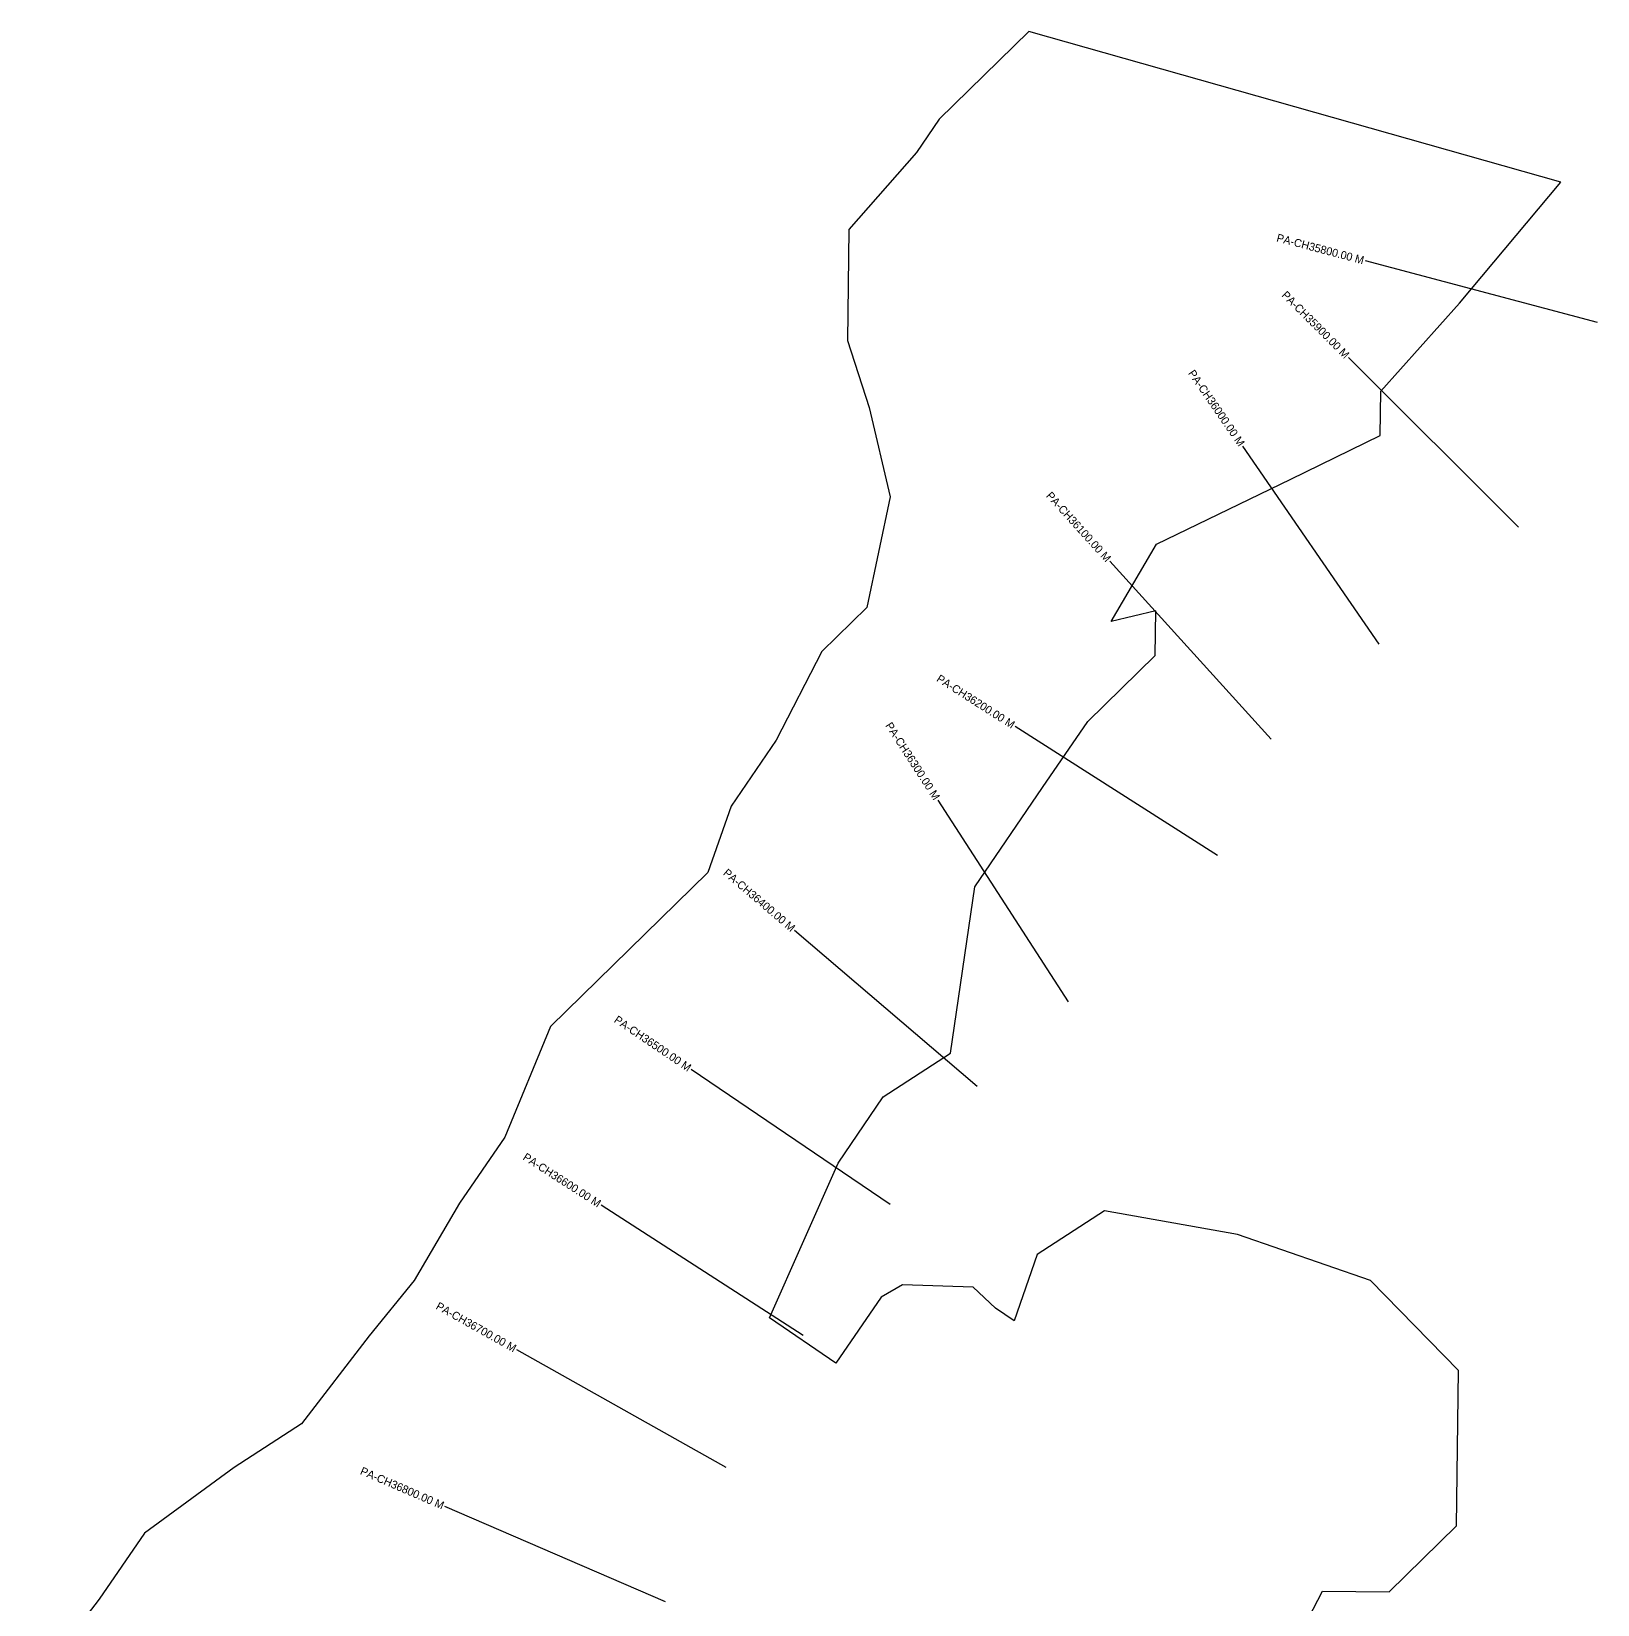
# Model space of a CAD drawing. Header units: metres. Extents: x 255899 to 257116, y 2196358 to 2198369.
# Drawn here: x 256138 to 257116, y 2197386 to 2198369 of the extents above; entities that cross this region are included whole.
import ezdxf
from ezdxf.enums import TextEntityAlignment as Align

# ---------------------------------------------------------------- set-up
doc = ezdxf.new("R2010")
doc.units = ezdxf.units.M
for name, color, linetype in [('CS', 134, 'Continuous'), ('CSMark', 6, 'Continuous'), ('VILLAGE BOUNDRY', 10, 'Continuous')]:
    doc.layers.add(name, color=color, linetype=linetype)

msp = doc.modelspace()

# ---------------------------------------------------------------- linework, layer by layer
at = {"layer": 'CS'}
for p, q in [((257115.98, 2198187.02), (256971, 2198225.47)), ((257066.62, 2198059.06), (256960.5, 2198165.06)), ((256979.69, 2197986.13), (256894.55, 2198109.63)), ((256912.2, 2197926.67), (256811.47, 2198037.82)), ((256878.73, 2197854.04), (256752.22, 2197934.63)), ((256785.63, 2197762.71), (256704.12, 2197888.63)), ((256728.67, 2197709.84), (256614.59, 2197807.23)), ((256674.2, 2197636.13), (256550.04, 2197720.3)), ((256619.84, 2197554.28), (256493.77, 2197635.55)), ((256571.88, 2197471.81), (256441.09, 2197545.27)), ((256533.9, 2197387.84), (256396.23, 2197447.38))]:
    msp.add_line(p, q, dxfattribs=at)
at = {"layer": 'VILLAGE BOUNDRY'}
msp.add_lwpolyline([(256929.97, 2197366.94), (256944.16, 2197394.52), (256985.85, 2197394.04), (257027.98, 2197435.25), (257029.1, 2197532.43), (256974.17, 2197588.63), (256891.19, 2197617.35), (256808.04, 2197632.2), (256766.07, 2197604.9), (256751.68, 2197563.41), (256740.01, 2197571.33), (256726.15, 2197584.5), (256681.85, 2197585.77), (256668.53, 2197578.23), (256640.27, 2197536.9), (256598.94, 2197565.16), (256641.71, 2197661.86), (256669.97, 2197703.23), (256711.94, 2197730.5), (256727.05, 2197834.49), (256769.42, 2197896.51), (256797.64, 2197937.85), (256839.81, 2197979.02), (256840.13, 2198006.8), (256812.27, 2198000.17), (256840.61, 2198048.45), (256924.4, 2198089.15), (256980.24, 2198116.29), (256980.56, 2198144.04), (257029.81, 2198199.04), (257093.16, 2198274.67), (256760.94, 2198368.77), (256704.77, 2198313.88), (256690.64, 2198293.21), (256648.41, 2198245.08), (256647.61, 2198175.65), (256661.05, 2198133.84), (256674.28, 2198078.11), (256659.61, 2198008.88), (256631.51, 2197981.41), (256603.09, 2197926.17), (256574.87, 2197884.83), (256560.48, 2197843.34), (256462.18, 2197747.28), (256433.6, 2197678.17), (256405.34, 2197636.83), (256377, 2197588.54), (256348.86, 2197554.12), (256306.57, 2197499.08), (256264.6, 2197471.77), (256208.55, 2197430.76), (256180.29, 2197389.43), (256138, 2197334.38)], dxfattribs=at)

# ---------------------------------------------------------------- texts
at = {"layer": 'CSMark'}
for s, rotation, p in [('PA-CH35800.00 M', 345.14485, (256970.03, 2198225.73)), ('PA-CH35900.00 M', 315.03384, (256959.79, 2198165.77)), ('PA-CH36000.00 M', 304.58433, (256893.98, 2198110.45)), ('PA-CH36100.00 M', 312.18444, (256810.8, 2198038.56)), ('PA-CH36200.00 M', 327.50534, (256751.37, 2197935.16)), ('PA-CH36300.00 M', 302.91363, (256703.58, 2197889.47)), ('PA-CH36400.00 M', 319.5107, (256613.83, 2197807.88)), ('PA-CH36500.00 M', 325.86678, (256549.22, 2197720.86)), ('PA-CH36600.00 M', 327.1952, (256492.92, 2197636.09)), ('PA-CH36700.00 M', 330.67947, (256440.22, 2197545.75)), ('PA-CH36800.00 M', 336.61109, (256395.31, 2197447.78))]:
    msp.add_text(s, height=5, rotation=rotation, dxfattribs=at).set_placement(p, align=Align.MIDDLE_RIGHT)

doc.saveas('drawing.dxf')
